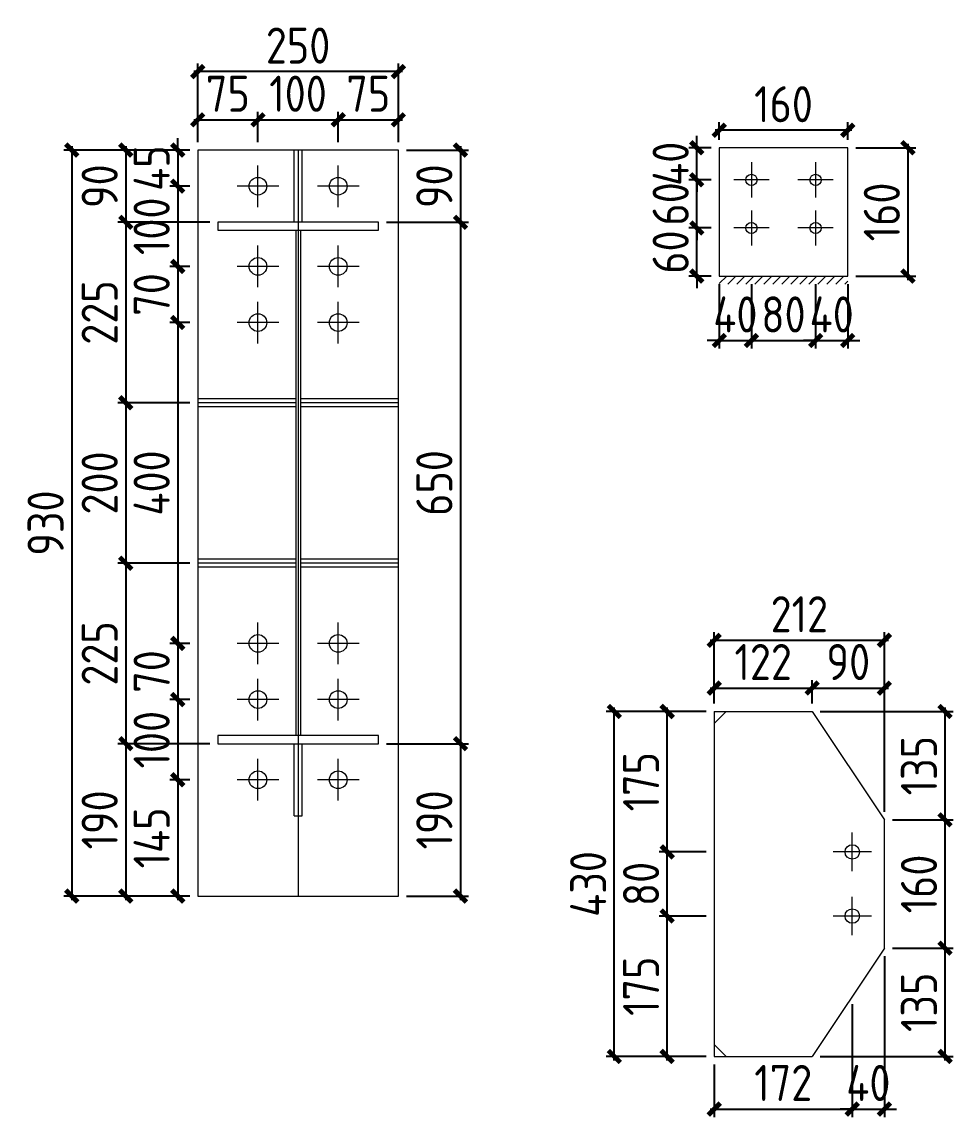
# Model space of a CAD drawing. Extents: x 485428 to 797698, y 56414 to 211814.
# Drawn here: x 688964 to 691284, y 151824 to 154554 of the extents above; entities that cross this region are included whole.
import ezdxf

# ---------------------------------------------------------------- set-up
doc = ezdxf.new("R2010")
doc.units = 0
doc.header["$LTSCALE"] = 1000
doc.header["$MEASUREMENT"] = 0
doc.styles.get("Standard").update_dxf_attribs({"font": 'gbenor.shx', "bigfont": 'gbcbig.shx'})
doc.dimstyles.get("Standard").update_dxf_attribs({"dimscale": 100, "dimtxt": 2, "dimasz": 0.4, "dimexe": 0.5, "dimexo": 1, "dimgap": 0.5, "dimtad": 1, "dimdec": 0, "dimzin": 0, "dimdsep": 46, "dimtxsty": 'Standard', "dimblk": 'ARCHTICK', "dimcen": 0.09, "dimadec": 0, "dimazin": 0, "dimtfac": 1, "dimtdec": 0, "dimtix": 1, "dimtmove": 2, "dimatfit": 3, "dimfxl": 1, "dimtolj": 1, "dimtzin": 0, "dimarcsym": 0})

# ---------------------------------------------------------------- blocks, each defined once
blk = doc.blocks.new('_ArchTick')
at = {"color": 0, "linetype": 'ByBlock', "const_width": 0.4}
blk.add_lwpolyline([(-0.5, -0.5), (0.5, 0.5)], dxfattribs=at)
blk = doc.blocks.new('*D752')
at = {"color": 3, "lineweight": -2}
for p, q in [((689392.2, 154310.1), (689562.2, 154310.1)), ((689402.2, 154254.6), (689402.2, 154330.1)), ((689552.2, 154254.6), (689552.2, 154330.1))]:
    blk.add_line(p, q, dxfattribs=at)
at = {"layer": 'Defpoints', "color": 0}
for p in [(689552.2, 154310.1), (689402.2, 154234.6), (689552.2, 154234.6)]:
    blk.add_point(p, dxfattribs=at)
at = {"color": 3, "lineweight": -2, "xscale": 30, "yscale": 30, "zscale": 30, "rotation": 180}
blk.add_blockref('_ArchTick', (689402.2, 154310.1), dxfattribs=at)
at = {"color": 3, "lineweight": -2, "xscale": 30, "yscale": 30, "zscale": 30}
blk.add_blockref('_ArchTick', (689552.2, 154310.1), dxfattribs=at)
at = {"color": 0, "lineweight": 15, "insert": (689477.2, 154375.1), "char_height": 90, "attachment_point": 5}
blk.add_mtext('\\A1;75', dxfattribs=at)
blk = doc.blocks.new('*D711')
at = {"color": 3, "lineweight": -2}
for p, q in [((689542.2, 154310.1), (689762.2, 154310.1)), ((689552.2, 154254.6), (689552.2, 154330.1)), ((689752.2, 154254.6), (689752.2, 154330.1))]:
    blk.add_line(p, q, dxfattribs=at)
at = {"layer": 'Defpoints', "color": 0}
for p in [(689752.2, 154310.1), (689552.2, 154234.6), (689752.2, 154234.6)]:
    blk.add_point(p, dxfattribs=at)
at = {"color": 3, "lineweight": -2, "xscale": 30, "yscale": 30, "zscale": 30, "rotation": 180}
blk.add_blockref('_ArchTick', (689552.2, 154310.1), dxfattribs=at)
at = {"color": 3, "lineweight": -2, "xscale": 30, "yscale": 30, "zscale": 30}
blk.add_blockref('_ArchTick', (689752.2, 154310.1), dxfattribs=at)
at = {"color": 0, "lineweight": 15, "insert": (689652.2, 154375.1), "char_height": 90, "attachment_point": 5}
blk.add_mtext('\\A1;100', dxfattribs=at)
blk = doc.blocks.new('*D753')
at = {"color": 3, "lineweight": -2}
for p, q in [((689742.2, 154310.1), (689912.2, 154310.1)), ((689752.2, 154254.6), (689752.2, 154330.1)), ((689902.2, 154254.6), (689902.2, 154330.1))]:
    blk.add_line(p, q, dxfattribs=at)
at = {"layer": 'Defpoints', "color": 0}
for p in [(689902.2, 154310.1), (689752.2, 154234.6), (689902.2, 154234.6)]:
    blk.add_point(p, dxfattribs=at)
at = {"color": 3, "lineweight": -2, "xscale": 30, "yscale": 30, "zscale": 30, "rotation": 180}
blk.add_blockref('_ArchTick', (689752.2, 154310.1), dxfattribs=at)
at = {"color": 3, "lineweight": -2, "xscale": 30, "yscale": 30, "zscale": 30}
blk.add_blockref('_ArchTick', (689902.2, 154310.1), dxfattribs=at)
at = {"color": 0, "lineweight": 15, "insert": (689827.2, 154375.1), "char_height": 90, "attachment_point": 5}
blk.add_mtext('\\A1;75', dxfattribs=at)
blk = doc.blocks.new('*D712')
at = {"color": 3, "lineweight": -2}
for p, q in [((689352.3, 154234.6), (689352.3, 154264.6)), ((689382.2, 154234.6), (689332.3, 154234.6)), ((689352.3, 154234.6), (689352.3, 154144.6)), ((689382.2, 154144.6), (689332.3, 154144.6)), ((689352.3, 154144.6), (689352.3, 154114.6))]:
    blk.add_line(p, q, dxfattribs=at)
at = {"layer": 'Defpoints', "color": 0}
for p in [(689402.2, 154234.6), (689352.3, 154144.6), (689402.2, 154144.6)]:
    blk.add_point(p, dxfattribs=at)
at = {"color": 3, "lineweight": -2, "xscale": 30, "yscale": 30, "zscale": 30}
for p, rotation in [((689352.3, 154234.6), 270), ((689352.3, 154144.6), 90)]:
    blk.add_blockref('_ArchTick', p, dxfattribs=dict(at, rotation=rotation))
at = {"color": 0, "lineweight": 15, "insert": (689287.3, 154189.6), "char_height": 90, "attachment_point": 5, "rotation": 90}
blk.add_mtext('\\A1;45', dxfattribs=at)
blk = doc.blocks.new('*D713')
at = {"color": 3, "lineweight": -2}
for p, q in [((689382.2, 154144.6), (689332.3, 154144.6)), ((689352.3, 154154.6), (689352.3, 153934.6)), ((689382.2, 153944.6), (689332.3, 153944.6))]:
    blk.add_line(p, q, dxfattribs=at)
at = {"layer": 'Defpoints', "color": 0}
for p in [(689402.2, 154144.6), (689352.3, 153944.6), (689402.2, 153944.6)]:
    blk.add_point(p, dxfattribs=at)
at = {"color": 3, "lineweight": -2, "xscale": 30, "yscale": 30, "zscale": 30}
for p, rotation in [((689352.3, 154144.6), 90), ((689352.3, 153944.6), 270)]:
    blk.add_blockref('_ArchTick', p, dxfattribs=dict(at, rotation=rotation))
at = {"color": 0, "lineweight": 15, "insert": (689287.3, 154044.6), "char_height": 90, "attachment_point": 5, "rotation": 90}
blk.add_mtext('\\A1;100', dxfattribs=at)
blk = doc.blocks.new('*D714')
at = {"color": 3, "lineweight": -2}
for p, q in [((689352.3, 153954.6), (689352.3, 153794.6)), ((689382.2, 153944.6), (689332.3, 153944.6)), ((689382.2, 153804.6), (689332.3, 153804.6))]:
    blk.add_line(p, q, dxfattribs=at)
at = {"layer": 'Defpoints', "color": 0}
for p in [(689402.2, 153944.6), (689352.3, 153804.6), (689402.2, 153804.6)]:
    blk.add_point(p, dxfattribs=at)
at = {"color": 3, "lineweight": -2, "xscale": 30, "yscale": 30, "zscale": 30}
for p, rotation in [((689352.3, 153944.6), 90), ((689352.3, 153804.6), 270)]:
    blk.add_blockref('_ArchTick', p, dxfattribs=dict(at, rotation=rotation))
at = {"color": 0, "lineweight": 15, "insert": (689287.3, 153874.6), "char_height": 90, "attachment_point": 5, "rotation": 90}
blk.add_mtext('\\A1;70', dxfattribs=at)
blk = doc.blocks.new('*D715')
at = {"color": 3, "lineweight": -2}
for p, q in [((689382.2, 153804.6), (689332.3, 153804.6)), ((689352.3, 153814.6), (689352.3, 152994.6)), ((689382.2, 153004.6), (689332.3, 153004.6))]:
    blk.add_line(p, q, dxfattribs=at)
at = {"layer": 'Defpoints', "color": 0}
for p in [(689402.2, 153804.6), (689352.3, 153004.6), (689402.2, 153004.6)]:
    blk.add_point(p, dxfattribs=at)
at = {"color": 3, "lineweight": -2, "xscale": 30, "yscale": 30, "zscale": 30}
for p, rotation in [((689352.3, 153804.6), 90), ((689352.3, 153004.6), 270)]:
    blk.add_blockref('_ArchTick', p, dxfattribs=dict(at, rotation=rotation))
at = {"color": 0, "lineweight": 15, "insert": (689287.3, 153404.6), "char_height": 90, "attachment_point": 5, "rotation": 90}
blk.add_mtext('\\A1;400', dxfattribs=at)
blk = doc.blocks.new('*D716')
at = {"color": 3, "lineweight": -2}
for p, q in [((689382.2, 153004.6), (689332.3, 153004.6)), ((689352.3, 153014.6), (689352.3, 152854.6)), ((689382.2, 152864.6), (689332.3, 152864.6))]:
    blk.add_line(p, q, dxfattribs=at)
at = {"layer": 'Defpoints', "color": 0}
for p in [(689402.2, 153004.6), (689352.3, 152864.6), (689402.2, 152864.6)]:
    blk.add_point(p, dxfattribs=at)
at = {"color": 3, "lineweight": -2, "xscale": 30, "yscale": 30, "zscale": 30}
for p, rotation in [((689352.3, 153004.6), 90), ((689352.3, 152864.6), 270)]:
    blk.add_blockref('_ArchTick', p, dxfattribs=dict(at, rotation=rotation))
at = {"color": 0, "lineweight": 15, "insert": (689287.3, 152934.6), "char_height": 90, "attachment_point": 5, "rotation": 90}
blk.add_mtext('\\A1;70', dxfattribs=at)
blk = doc.blocks.new('*D717')
at = {"color": 3, "lineweight": -2}
for p, q in [((689382.2, 152864.6), (689332.3, 152864.6)), ((689352.3, 152874.6), (689352.3, 152654.6)), ((689382.2, 152664.6), (689332.3, 152664.6))]:
    blk.add_line(p, q, dxfattribs=at)
at = {"layer": 'Defpoints', "color": 0}
for p in [(689402.2, 152864.6), (689352.3, 152664.6), (689402.2, 152664.6)]:
    blk.add_point(p, dxfattribs=at)
at = {"color": 3, "lineweight": -2, "xscale": 30, "yscale": 30, "zscale": 30}
for p, rotation in [((689352.3, 152864.6), 90), ((689352.3, 152664.6), 270)]:
    blk.add_blockref('_ArchTick', p, dxfattribs=dict(at, rotation=rotation))
at = {"color": 0, "lineweight": 15, "insert": (689287.3, 152764.6), "char_height": 90, "attachment_point": 5, "rotation": 90}
blk.add_mtext('\\A1;100', dxfattribs=at)
blk = doc.blocks.new('*D754')
at = {"color": 3, "lineweight": -2}
for p, q in [((689352.3, 152674.6), (689352.3, 152364.6)), ((689382.2, 152664.6), (689332.3, 152664.6)), ((689382.2, 152374.6), (689332.3, 152374.6))]:
    blk.add_line(p, q, dxfattribs=at)
at = {"layer": 'Defpoints', "color": 0}
for p in [(689402.2, 152664.6), (689352.3, 152374.6), (689402.2, 152374.6)]:
    blk.add_point(p, dxfattribs=at)
at = {"color": 3, "lineweight": -2, "xscale": 30, "yscale": 30, "zscale": 30}
for p, rotation in [((689352.3, 152664.6), 90), ((689352.3, 152374.6), 270)]:
    blk.add_blockref('_ArchTick', p, dxfattribs=dict(at, rotation=rotation))
at = {"color": 0, "lineweight": 15, "insert": (689287.3, 152519.6), "char_height": 90, "attachment_point": 5, "rotation": 90}
blk.add_mtext('\\A1;145', dxfattribs=at)
blk = doc.blocks.new('*D755')
at = {"color": 3, "lineweight": -2}
for p, q in [((689382.2, 154234.6), (689202.8, 154234.6)), ((689222.8, 154244.6), (689222.8, 154044.6)), ((689432.2, 154054.6), (689202.8, 154054.6))]:
    blk.add_line(p, q, dxfattribs=at)
at = {"layer": 'Defpoints', "color": 0}
for p in [(689402.2, 154234.6), (689222.8, 154054.6), (689452.2, 154054.6)]:
    blk.add_point(p, dxfattribs=at)
at = {"color": 3, "lineweight": -2, "xscale": 30, "yscale": 30, "zscale": 30}
for p, rotation in [((689222.8, 154234.6), 90), ((689222.8, 154054.6), 270)]:
    blk.add_blockref('_ArchTick', p, dxfattribs=dict(at, rotation=rotation))
at = {"color": 0, "lineweight": 15, "insert": (689157.8, 154144.6), "char_height": 90, "attachment_point": 5, "rotation": 90}
blk.add_mtext('\\A1;90', dxfattribs=at)
blk = doc.blocks.new('*D756')
at = {"color": 3, "lineweight": -2}
for p, q in [((689222.8, 154064.6), (689222.8, 153594.6)), ((689432.2, 154054.6), (689202.8, 154054.6)), ((689382.2, 153604.6), (689202.8, 153604.6))]:
    blk.add_line(p, q, dxfattribs=at)
at = {"layer": 'Defpoints', "color": 0}
for p in [(689452.2, 154054.6), (689222.8, 153604.6), (689402.2, 153604.6)]:
    blk.add_point(p, dxfattribs=at)
at = {"color": 3, "lineweight": -2, "xscale": 30, "yscale": 30, "zscale": 30}
for p, rotation in [((689222.8, 154054.6), 90), ((689222.8, 153604.6), 270)]:
    blk.add_blockref('_ArchTick', p, dxfattribs=dict(at, rotation=rotation))
at = {"color": 0, "lineweight": 15, "insert": (689157.8, 153829.6), "char_height": 90, "attachment_point": 5, "rotation": 90}
blk.add_mtext('\\A1;225', dxfattribs=at)
blk = doc.blocks.new('*D757')
at = {"color": 3, "lineweight": -2}
for p, q in [((689382.2, 153604.6), (689202.8, 153604.6)), ((689222.8, 153614.6), (689222.8, 153194.6)), ((689382.2, 153204.6), (689202.8, 153204.6))]:
    blk.add_line(p, q, dxfattribs=at)
at = {"layer": 'Defpoints', "color": 0}
for p in [(689402.2, 153604.6), (689222.8, 153204.6), (689402.2, 153204.6)]:
    blk.add_point(p, dxfattribs=at)
at = {"color": 3, "lineweight": -2, "xscale": 30, "yscale": 30, "zscale": 30}
for p, rotation in [((689222.8, 153604.6), 90), ((689222.8, 153204.6), 270)]:
    blk.add_blockref('_ArchTick', p, dxfattribs=dict(at, rotation=rotation))
at = {"color": 0, "lineweight": 15, "insert": (689157.8, 153404.6), "char_height": 90, "attachment_point": 5, "rotation": 90}
blk.add_mtext('\\A1;200', dxfattribs=at)
blk = doc.blocks.new('*D758')
at = {"color": 3, "lineweight": -2}
for p, q in [((689382.2, 153204.6), (689202.8, 153204.6)), ((689222.8, 153214.6), (689222.8, 152744.6)), ((689432.2, 152754.6), (689202.8, 152754.6))]:
    blk.add_line(p, q, dxfattribs=at)
at = {"layer": 'Defpoints', "color": 0}
for p in [(689402.2, 153204.6), (689222.8, 152754.6), (689452.2, 152754.6)]:
    blk.add_point(p, dxfattribs=at)
at = {"color": 3, "lineweight": -2, "xscale": 30, "yscale": 30, "zscale": 30}
for p, rotation in [((689222.8, 153204.6), 90), ((689222.8, 152754.6), 270)]:
    blk.add_blockref('_ArchTick', p, dxfattribs=dict(at, rotation=rotation))
at = {"color": 0, "lineweight": 15, "insert": (689157.8, 152979.6), "char_height": 90, "attachment_point": 5, "rotation": 90}
blk.add_mtext('\\A1;225', dxfattribs=at)
blk = doc.blocks.new('*D759')
at = {"color": 3, "lineweight": -2}
for p, q in [((689432.2, 152754.6), (689202.8, 152754.6)), ((689222.8, 152764.6), (689222.8, 152364.6)), ((689382.2, 152374.6), (689202.8, 152374.6))]:
    blk.add_line(p, q, dxfattribs=at)
at = {"layer": 'Defpoints', "color": 0}
for p in [(689452.2, 152754.6), (689222.8, 152374.6), (689402.2, 152374.6)]:
    blk.add_point(p, dxfattribs=at)
at = {"color": 3, "lineweight": -2, "xscale": 30, "yscale": 30, "zscale": 30}
for p, rotation in [((689222.8, 152754.6), 90), ((689222.8, 152374.6), 270)]:
    blk.add_blockref('_ArchTick', p, dxfattribs=dict(at, rotation=rotation))
at = {"color": 0, "lineweight": 15, "insert": (689157.8, 152564.6), "char_height": 90, "attachment_point": 5, "rotation": 90}
blk.add_mtext('\\A1;190', dxfattribs=at)
blk = doc.blocks.new('*D760')
at = {"color": 3, "lineweight": -2}
for p, q in [((689382.2, 154234.6), (689068.1, 154234.6)), ((689088.1, 154244.6), (689088.1, 152364.6)), ((689382.2, 152374.6), (689068.1, 152374.6))]:
    blk.add_line(p, q, dxfattribs=at)
at = {"layer": 'Defpoints', "color": 0}
for p in [(689402.2, 154234.6), (689088.1, 152374.6), (689402.2, 152374.6)]:
    blk.add_point(p, dxfattribs=at)
at = {"color": 3, "lineweight": -2, "xscale": 30, "yscale": 30, "zscale": 30}
for p, rotation in [((689088.1, 154234.6), 90), ((689088.1, 152374.6), 270)]:
    blk.add_blockref('_ArchTick', p, dxfattribs=dict(at, rotation=rotation))
at = {"color": 0, "lineweight": 15, "insert": (689023.1, 153304.6), "char_height": 90, "attachment_point": 5, "rotation": 90}
blk.add_mtext('\\A1;930', dxfattribs=at)
blk = doc.blocks.new('*D761')
at = {"color": 3, "lineweight": -2}
for p, q in [((689402.2, 154254.6), (689402.2, 154450.2)), ((689902.2, 154254.6), (689902.2, 154450.2)), ((689912.2, 154430.2), (689392.2, 154430.2))]:
    blk.add_line(p, q, dxfattribs=at)
at = {"layer": 'Defpoints', "color": 0}
for p in [(689402.2, 154430.2), (689402.2, 154234.6), (689902.2, 154234.6)]:
    blk.add_point(p, dxfattribs=at)
at = {"color": 3, "lineweight": -2, "xscale": 30, "yscale": 30, "zscale": 30, "rotation": 180}
blk.add_blockref('_ArchTick', (689402.2, 154430.2), dxfattribs=at)
at = {"color": 3, "lineweight": -2, "xscale": 30, "yscale": 30, "zscale": 30}
blk.add_blockref('_ArchTick', (689902.2, 154430.2), dxfattribs=at)
at = {"color": 0, "lineweight": 15, "insert": (689652.2, 154495.2), "char_height": 90, "attachment_point": 5}
blk.add_mtext('\\A1;250', dxfattribs=at)
blk = doc.blocks.new('*D762')
at = {"color": 3, "lineweight": -2}
for p, q in [((690701.9, 153900.4), (690701.9, 153739.8)), ((690781.9, 153900.4), (690781.9, 153739.8)), ((690701.9, 153759.8), (690671.9, 153759.8)), ((690701.9, 153759.8), (690781.9, 153759.8)), ((690781.9, 153759.8), (690811.9, 153759.8))]:
    blk.add_line(p, q, dxfattribs=at)
at = {"layer": 'Defpoints', "color": 0}
for p in [(690701.9, 153920.4), (690781.9, 153920.4), (690781.9, 153759.8)]:
    blk.add_point(p, dxfattribs=at)
at = {"color": 3, "lineweight": -2, "xscale": 30, "yscale": 30, "zscale": 30}
blk.add_blockref('_ArchTick', (690701.9, 153759.8), dxfattribs=at)
at = {"color": 3, "lineweight": -2, "xscale": 30, "yscale": 30, "zscale": 30, "rotation": 180}
blk.add_blockref('_ArchTick', (690781.9, 153759.8), dxfattribs=at)
at = {"color": 0, "lineweight": 15, "insert": (690741.9, 153824.8), "char_height": 90, "attachment_point": 5}
blk.add_mtext('\\A1;40', dxfattribs=at)
blk = doc.blocks.new('*D718')
at = {"color": 3, "lineweight": -2}
for p, q in [((690781.9, 153900.4), (690781.9, 153739.8)), ((690941.9, 153900.4), (690941.9, 153739.8)), ((690771.9, 153759.8), (690951.9, 153759.8))]:
    blk.add_line(p, q, dxfattribs=at)
at = {"layer": 'Defpoints', "color": 0}
for p in [(690781.9, 153920.4), (690941.9, 153920.4), (690941.9, 153759.8)]:
    blk.add_point(p, dxfattribs=at)
at = {"color": 3, "lineweight": -2, "xscale": 30, "yscale": 30, "zscale": 30, "rotation": 180}
blk.add_blockref('_ArchTick', (690781.9, 153759.8), dxfattribs=at)
at = {"color": 3, "lineweight": -2, "xscale": 30, "yscale": 30, "zscale": 30}
blk.add_blockref('_ArchTick', (690941.9, 153759.8), dxfattribs=at)
at = {"color": 0, "lineweight": 15, "insert": (690861.9, 153824.8), "char_height": 90, "attachment_point": 5}
blk.add_mtext('\\A1;80', dxfattribs=at)
blk = doc.blocks.new('*D719')
at = {"color": 3, "lineweight": -2}
for p, q in [((690941.9, 153900.4), (690941.9, 153739.8)), ((691021.9, 153900.4), (691021.9, 153739.8)), ((690941.9, 153759.8), (690911.9, 153759.8)), ((690941.9, 153759.8), (691021.9, 153759.8)), ((691021.9, 153759.8), (691051.9, 153759.8))]:
    blk.add_line(p, q, dxfattribs=at)
at = {"layer": 'Defpoints', "color": 0}
for p in [(690941.9, 153920.4), (691021.9, 153920.4), (691021.9, 153759.8)]:
    blk.add_point(p, dxfattribs=at)
at = {"color": 3, "lineweight": -2, "xscale": 30, "yscale": 30, "zscale": 30}
blk.add_blockref('_ArchTick', (690941.9, 153759.8), dxfattribs=at)
at = {"color": 3, "lineweight": -2, "xscale": 30, "yscale": 30, "zscale": 30, "rotation": 180}
blk.add_blockref('_ArchTick', (691021.9, 153759.8), dxfattribs=at)
at = {"color": 0, "lineweight": 15, "insert": (690981.9, 153824.8), "char_height": 90, "attachment_point": 5}
blk.add_mtext('\\A1;40', dxfattribs=at)
blk = doc.blocks.new('*D720')
at = {"color": 3, "lineweight": -2}
for p, q in [((690645.7, 154040.4), (690645.7, 154070.4)), ((690681.9, 154040.4), (690625.7, 154040.4)), ((690645.7, 153920.4), (690645.7, 154040.4)), ((690681.9, 153920.4), (690625.7, 153920.4)), ((690645.7, 153920.4), (690645.7, 153890.4))]:
    blk.add_line(p, q, dxfattribs=at)
at = {"layer": 'Defpoints', "color": 0}
for p in [(690645.7, 154040.4), (690701.9, 154040.4), (690701.9, 153920.4)]:
    blk.add_point(p, dxfattribs=at)
at = {"color": 3, "lineweight": -2, "xscale": 30, "yscale": 30, "zscale": 30}
for p, rotation in [((690645.7, 154040.4), 270), ((690645.7, 153920.4), 90)]:
    blk.add_blockref('_ArchTick', p, dxfattribs=dict(at, rotation=rotation))
at = {"color": 0, "lineweight": 15, "insert": (690580.7, 153980.4), "char_height": 90, "attachment_point": 5, "rotation": 90}
blk.add_mtext('\\A1;60', dxfattribs=at)
blk = doc.blocks.new('*D721')
at = {"color": 3, "lineweight": -2}
for p, q in [((690645.7, 154160.4), (690645.7, 154190.4)), ((690681.9, 154160.4), (690625.7, 154160.4)), ((690645.7, 154040.4), (690645.7, 154160.4)), ((690681.9, 154040.4), (690625.7, 154040.4)), ((690645.7, 154040.4), (690645.7, 154010.4))]:
    blk.add_line(p, q, dxfattribs=at)
at = {"layer": 'Defpoints', "color": 0}
for p in [(690645.7, 154160.4), (690701.9, 154160.4), (690701.9, 154040.4)]:
    blk.add_point(p, dxfattribs=at)
at = {"color": 3, "lineweight": -2, "xscale": 30, "yscale": 30, "zscale": 30}
for p, rotation in [((690645.7, 154160.4), 270), ((690645.7, 154040.4), 90)]:
    blk.add_blockref('_ArchTick', p, dxfattribs=dict(at, rotation=rotation))
at = {"color": 0, "lineweight": 15, "insert": (690580.7, 154100.4), "char_height": 90, "attachment_point": 5, "rotation": 90}
blk.add_mtext('\\A1;60', dxfattribs=at)
blk = doc.blocks.new('*D763')
at = {"color": 3, "lineweight": -2}
for p, q in [((690645.7, 154240.4), (690645.7, 154270.4)), ((690681.9, 154240.4), (690625.7, 154240.4)), ((690645.7, 154160.4), (690645.7, 154240.4)), ((690681.9, 154160.4), (690625.7, 154160.4)), ((690645.7, 154160.4), (690645.7, 154130.4))]:
    blk.add_line(p, q, dxfattribs=at)
at = {"layer": 'Defpoints', "color": 0}
for p in [(690645.7, 154240.4), (690701.9, 154240.4), (690701.9, 154160.4)]:
    blk.add_point(p, dxfattribs=at)
at = {"color": 3, "lineweight": -2, "xscale": 30, "yscale": 30, "zscale": 30}
for p, rotation in [((690645.7, 154240.4), 270), ((690645.7, 154160.4), 90)]:
    blk.add_blockref('_ArchTick', p, dxfattribs=dict(at, rotation=rotation))
at = {"color": 0, "lineweight": 15, "insert": (690580.7, 154200.4), "char_height": 90, "attachment_point": 5, "rotation": 90}
blk.add_mtext('\\A1;40', dxfattribs=at)
blk = doc.blocks.new('*D764')
at = {"color": 3, "lineweight": -2}
for p, q in [((691031.9, 154284), (690691.9, 154284)), ((690701.9, 154260.4), (690701.9, 154304)), ((691021.9, 154260.4), (691021.9, 154304))]:
    blk.add_line(p, q, dxfattribs=at)
at = {"layer": 'Defpoints', "color": 0}
for p in [(690701.9, 154284), (690701.9, 154240.4), (691021.9, 154240.4)]:
    blk.add_point(p, dxfattribs=at)
at = {"color": 3, "lineweight": -2, "xscale": 30, "yscale": 30, "zscale": 30, "rotation": 180}
blk.add_blockref('_ArchTick', (690701.9, 154284), dxfattribs=at)
at = {"color": 3, "lineweight": -2, "xscale": 30, "yscale": 30, "zscale": 30}
blk.add_blockref('_ArchTick', (691021.9, 154284), dxfattribs=at)
at = {"color": 0, "lineweight": 15, "insert": (690861.9, 154349), "char_height": 90, "attachment_point": 5}
blk.add_mtext('\\A1;160', dxfattribs=at)
blk = doc.blocks.new('*D722')
at = {"color": 3, "lineweight": -2}
for p, q in [((691041.9, 154240.4), (691191.9, 154240.4)), ((691171.9, 154250.4), (691171.9, 153910.4)), ((691041.9, 153920.4), (691191.9, 153920.4))]:
    blk.add_line(p, q, dxfattribs=at)
at = {"layer": 'Defpoints', "color": 0}
for p in [(691021.9, 154240.4), (691021.9, 153920.4), (691171.9, 153920.4)]:
    blk.add_point(p, dxfattribs=at)
at = {"color": 3, "lineweight": -2, "xscale": 30, "yscale": 30, "zscale": 30}
for p, rotation in [((691171.9, 154240.4), 90), ((691171.9, 153920.4), 270)]:
    blk.add_blockref('_ArchTick', p, dxfattribs=dict(at, rotation=rotation))
at = {"color": 0, "lineweight": 15, "insert": (691106.9, 154080.4), "char_height": 90, "attachment_point": 5, "rotation": 90}
blk.add_mtext('\\A1;160', dxfattribs=at)
blk = doc.blocks.new('*D735')
at = {"color": 3, "lineweight": -2}
for p, q in [((690669.3, 152324.8), (690552, 152324.8)), ((690572, 151964.8), (690572, 152334.8)), ((690669.3, 151974.8), (690552, 151974.8))]:
    blk.add_line(p, q, dxfattribs=at)
at = {"layer": 'Defpoints', "color": 0}
for p in [(690572, 152324.8), (690689.3, 152324.8), (690689.3, 151974.8)]:
    blk.add_point(p, dxfattribs=at)
at = {"color": 3, "lineweight": -2, "xscale": 30, "yscale": 30, "zscale": 30}
for p, rotation in [((690572, 152324.8), 90), ((690572, 151974.8), 270)]:
    blk.add_blockref('_ArchTick', p, dxfattribs=dict(at, rotation=rotation))
at = {"color": 0, "lineweight": 15, "insert": (690507, 152149.8), "char_height": 90, "attachment_point": 5, "rotation": 90}
blk.add_mtext('\\A1;175', dxfattribs=at)
blk = doc.blocks.new('*D705')
at = {"color": 3, "lineweight": -2}
for p, q in [((690669.3, 152484.8), (690552, 152484.8)), ((690572, 152314.8), (690572, 152494.8)), ((690669.3, 152324.8), (690552, 152324.8))]:
    blk.add_line(p, q, dxfattribs=at)
at = {"layer": 'Defpoints', "color": 0}
for p in [(690572, 152484.8), (690689.3, 152484.8), (690689.3, 152324.8)]:
    blk.add_point(p, dxfattribs=at)
at = {"color": 3, "lineweight": -2, "xscale": 30, "yscale": 30, "zscale": 30}
for p, rotation in [((690572, 152484.8), 90), ((690572, 152324.8), 270)]:
    blk.add_blockref('_ArchTick', p, dxfattribs=dict(at, rotation=rotation))
at = {"color": 0, "lineweight": 15, "insert": (690507, 152404.8), "char_height": 90, "attachment_point": 5, "rotation": 90}
blk.add_mtext('\\A1;80', dxfattribs=at)
blk = doc.blocks.new('*D736')
at = {"color": 3, "lineweight": -2}
for p, q in [((690669.3, 152834.8), (690552, 152834.8)), ((690572, 152474.8), (690572, 152844.8)), ((690669.3, 152484.8), (690552, 152484.8))]:
    blk.add_line(p, q, dxfattribs=at)
at = {"layer": 'Defpoints', "color": 0}
for p in [(690572, 152834.8), (690689.3, 152834.8), (690689.3, 152484.8)]:
    blk.add_point(p, dxfattribs=at)
at = {"color": 3, "lineweight": -2, "xscale": 30, "yscale": 30, "zscale": 30}
for p, rotation in [((690572, 152834.8), 90), ((690572, 152484.8), 270)]:
    blk.add_blockref('_ArchTick', p, dxfattribs=dict(at, rotation=rotation))
at = {"color": 0, "lineweight": 15, "insert": (690507, 152659.8), "char_height": 90, "attachment_point": 5, "rotation": 90}
blk.add_mtext('\\A1;175', dxfattribs=at)
blk = doc.blocks.new('*D737')
at = {"color": 3, "lineweight": -2}
for p, q in [((690679.3, 152893.2), (690943.3, 152893.2)), ((690689.3, 152854.8), (690689.3, 152913.2)), ((690933.3, 152854.8), (690933.3, 152913.2))]:
    blk.add_line(p, q, dxfattribs=at)
at = {"layer": 'Defpoints', "color": 0}
for p in [(690933.3, 152893.2), (690689.3, 152834.8), (690933.3, 152834.8)]:
    blk.add_point(p, dxfattribs=at)
at = {"color": 3, "lineweight": -2, "xscale": 30, "yscale": 30, "zscale": 30, "rotation": 180}
blk.add_blockref('_ArchTick', (690689.3, 152893.2), dxfattribs=at)
at = {"color": 3, "lineweight": -2, "xscale": 30, "yscale": 30, "zscale": 30}
blk.add_blockref('_ArchTick', (690933.3, 152893.2), dxfattribs=at)
at = {"color": 0, "lineweight": 15, "insert": (690811.3, 152958.2), "char_height": 90, "attachment_point": 5}
blk.add_mtext('\\A1;122', dxfattribs=at)
blk = doc.blocks.new('*D738')
at = {"color": 3, "lineweight": -2}
for p, q in [((690923.3, 152893.2), (691123.3, 152893.2)), ((690933.3, 152854.8), (690933.3, 152913.2)), ((691113.3, 152584.8), (691113.3, 152913.2))]:
    blk.add_line(p, q, dxfattribs=at)
at = {"layer": 'Defpoints', "color": 0}
for p in [(691113.3, 152893.2), (690933.3, 152834.8), (691113.3, 152564.8)]:
    blk.add_point(p, dxfattribs=at)
at = {"color": 3, "lineweight": -2, "xscale": 30, "yscale": 30, "zscale": 30, "rotation": 180}
blk.add_blockref('_ArchTick', (690933.3, 152893.2), dxfattribs=at)
at = {"color": 3, "lineweight": -2, "xscale": 30, "yscale": 30, "zscale": 30}
blk.add_blockref('_ArchTick', (691113.3, 152893.2), dxfattribs=at)
at = {"color": 0, "lineweight": 15, "insert": (691023.3, 152958.2), "char_height": 90, "attachment_point": 5}
blk.add_mtext('\\A1;90', dxfattribs=at)
blk = doc.blocks.new('*D706')
at = {"color": 3, "lineweight": -2}
for p, q in [((691033.3, 152104.8), (691033.3, 151823.6)), ((690689.3, 151954.8), (690689.3, 151823.6)), ((690679.3, 151843.6), (691043.3, 151843.6))]:
    blk.add_line(p, q, dxfattribs=at)
at = {"layer": 'Defpoints', "color": 0}
for p in [(691033.3, 152124.8), (690689.3, 151974.8), (691033.3, 151843.6)]:
    blk.add_point(p, dxfattribs=at)
at = {"color": 3, "lineweight": -2, "xscale": 30, "yscale": 30, "zscale": 30, "rotation": 180}
blk.add_blockref('_ArchTick', (690689.3, 151843.6), dxfattribs=at)
at = {"color": 3, "lineweight": -2, "xscale": 30, "yscale": 30, "zscale": 30}
blk.add_blockref('_ArchTick', (691033.3, 151843.6), dxfattribs=at)
at = {"color": 0, "lineweight": 15, "insert": (690861.3, 151908.6), "char_height": 90, "attachment_point": 5}
blk.add_mtext('\\A1;172', dxfattribs=at)
blk = doc.blocks.new('*D739')
at = {"color": 3, "lineweight": -2}
for p, q in [((691113.3, 152224.8), (691113.3, 151823.6)), ((691033.3, 152104.8), (691033.3, 151823.6)), ((691033.3, 151843.6), (691003.3, 151843.6)), ((691033.3, 151843.6), (691113.3, 151843.6)), ((691113.3, 151843.6), (691143.3, 151843.6))]:
    blk.add_line(p, q, dxfattribs=at)
at = {"layer": 'Defpoints', "color": 0}
for p in [(691113.3, 152244.8), (691033.3, 152124.8), (691113.3, 151843.6)]:
    blk.add_point(p, dxfattribs=at)
at = {"color": 3, "lineweight": -2, "xscale": 30, "yscale": 30, "zscale": 30}
blk.add_blockref('_ArchTick', (691033.3, 151843.6), dxfattribs=at)
at = {"color": 3, "lineweight": -2, "xscale": 30, "yscale": 30, "zscale": 30, "rotation": 180}
blk.add_blockref('_ArchTick', (691113.3, 151843.6), dxfattribs=at)
at = {"color": 0, "lineweight": 15, "insert": (691073.3, 151908.6), "char_height": 90, "attachment_point": 5}
blk.add_mtext('\\A1;40', dxfattribs=at)
blk = doc.blocks.new('*D740')
at = {"color": 3, "lineweight": -2}
for p, q in [((690689.3, 152854.8), (690689.3, 153032.3)), ((691113.3, 152584.8), (691113.3, 153032.3)), ((690679.3, 153012.3), (691123.3, 153012.3))]:
    blk.add_line(p, q, dxfattribs=at)
at = {"layer": 'Defpoints', "color": 0}
for p in [(691113.3, 153012.3), (690689.3, 152834.8), (691113.3, 152564.8)]:
    blk.add_point(p, dxfattribs=at)
at = {"color": 3, "lineweight": -2, "xscale": 30, "yscale": 30, "zscale": 30, "rotation": 180}
blk.add_blockref('_ArchTick', (690689.3, 153012.3), dxfattribs=at)
at = {"color": 3, "lineweight": -2, "xscale": 30, "yscale": 30, "zscale": 30}
blk.add_blockref('_ArchTick', (691113.3, 153012.3), dxfattribs=at)
at = {"color": 0, "lineweight": 15, "insert": (690901.3, 153077.3), "char_height": 90, "attachment_point": 5}
blk.add_mtext('\\A1;212', dxfattribs=at)
blk = doc.blocks.new('*D741')
at = {"color": 3, "lineweight": -2}
for p, q in [((690669.3, 152834.8), (690420.2, 152834.8)), ((690440.2, 151964.8), (690440.2, 152844.8)), ((690669.3, 151974.8), (690420.2, 151974.8))]:
    blk.add_line(p, q, dxfattribs=at)
at = {"layer": 'Defpoints', "color": 0}
for p in [(690440.2, 152834.8), (690689.3, 152834.8), (690689.3, 151974.8)]:
    blk.add_point(p, dxfattribs=at)
at = {"color": 3, "lineweight": -2, "xscale": 30, "yscale": 30, "zscale": 30}
for p, rotation in [((690440.2, 152834.8), 90), ((690440.2, 151974.8), 270)]:
    blk.add_blockref('_ArchTick', p, dxfattribs=dict(at, rotation=rotation))
at = {"color": 0, "lineweight": 15, "insert": (690375.2, 152404.8), "char_height": 90, "attachment_point": 5, "rotation": 90}
blk.add_mtext('\\A1;430', dxfattribs=at)
blk = doc.blocks.new('*D742')
at = {"color": 3, "lineweight": -2}
for p, q in [((691133.3, 152244.8), (691284.5, 152244.8)), ((691264.5, 151964.8), (691264.5, 152254.8)), ((690953.3, 151974.8), (691284.5, 151974.8))]:
    blk.add_line(p, q, dxfattribs=at)
at = {"layer": 'Defpoints', "color": 0}
for p in [(691113.3, 152244.8), (691264.5, 152244.8), (690933.3, 151974.8)]:
    blk.add_point(p, dxfattribs=at)
at = {"color": 3, "lineweight": -2, "xscale": 30, "yscale": 30, "zscale": 30}
for p, rotation in [((691264.5, 152244.8), 90), ((691264.5, 151974.8), 270)]:
    blk.add_blockref('_ArchTick', p, dxfattribs=dict(at, rotation=rotation))
at = {"color": 0, "lineweight": 15, "insert": (691199.5, 152109.8), "char_height": 90, "attachment_point": 5, "rotation": 90}
blk.add_mtext('\\A1;135', dxfattribs=at)
blk = doc.blocks.new('*D743')
at = {"color": 3, "lineweight": -2}
for p, q in [((691133.3, 152564.8), (691284.5, 152564.8)), ((691264.5, 152234.8), (691264.5, 152574.8)), ((691133.3, 152244.8), (691284.5, 152244.8))]:
    blk.add_line(p, q, dxfattribs=at)
at = {"layer": 'Defpoints', "color": 0}
for p in [(691113.3, 152564.8), (691264.5, 152564.8), (691113.3, 152244.8)]:
    blk.add_point(p, dxfattribs=at)
at = {"color": 3, "lineweight": -2, "xscale": 30, "yscale": 30, "zscale": 30}
for p, rotation in [((691264.5, 152564.8), 90), ((691264.5, 152244.8), 270)]:
    blk.add_blockref('_ArchTick', p, dxfattribs=dict(at, rotation=rotation))
at = {"color": 0, "lineweight": 15, "insert": (691199.5, 152404.8), "char_height": 90, "attachment_point": 5, "rotation": 90}
blk.add_mtext('\\A1;160', dxfattribs=at)
blk = doc.blocks.new('*D707')
at = {"color": 3, "lineweight": -2}
for p, q in [((690953.3, 152834.8), (691284.5, 152834.8)), ((691264.5, 152554.8), (691264.5, 152844.8)), ((691133.3, 152564.8), (691284.5, 152564.8))]:
    blk.add_line(p, q, dxfattribs=at)
at = {"layer": 'Defpoints', "color": 0}
for p in [(690933.3, 152834.8), (691264.5, 152834.8), (691113.3, 152564.8)]:
    blk.add_point(p, dxfattribs=at)
at = {"color": 3, "lineweight": -2, "xscale": 30, "yscale": 30, "zscale": 30}
for p, rotation in [((691264.5, 152834.8), 90), ((691264.5, 152564.8), 270)]:
    blk.add_blockref('_ArchTick', p, dxfattribs=dict(at, rotation=rotation))
at = {"color": 0, "lineweight": 15, "insert": (691199.5, 152699.8), "char_height": 90, "attachment_point": 5, "rotation": 90}
blk.add_mtext('\\A1;135', dxfattribs=at)
blk = doc.blocks.new('*D3314')
at = {"color": 3, "lineweight": -2}
for p, q in [((689922.2, 154234.6), (690076.8, 154234.6)), ((690056.8, 154244.6), (690056.8, 154044.6)), ((689872.2, 154054.6), (690076.8, 154054.6))]:
    blk.add_line(p, q, dxfattribs=at)
at = {"layer": 'Defpoints', "color": 0}
for p in [(689902.2, 154234.6), (689852.2, 154054.6), (690056.8, 154054.6)]:
    blk.add_point(p, dxfattribs=at)
at = {"color": 3, "lineweight": -2, "xscale": 30, "yscale": 30, "zscale": 30}
for p, rotation in [((690056.8, 154234.6), 90), ((690056.8, 154054.6), 270)]:
    blk.add_blockref('_ArchTick', p, dxfattribs=dict(at, rotation=rotation))
at = {"color": 0, "lineweight": 15, "insert": (689991.8, 154144.6), "char_height": 90, "attachment_point": 5, "rotation": 90}
blk.add_mtext('\\A1;90', dxfattribs=at)
blk = doc.blocks.new('*D3315')
at = {"color": 3, "lineweight": -2}
for p, q in [((690056.8, 154064.6), (690056.8, 152744.6)), ((689872.2, 154054.6), (690076.8, 154054.6)), ((689872.2, 152754.6), (690076.8, 152754.6))]:
    blk.add_line(p, q, dxfattribs=at)
at = {"layer": 'Defpoints', "color": 0}
for p in [(689852.2, 154054.6), (689852.2, 152754.6), (690056.8, 152754.6)]:
    blk.add_point(p, dxfattribs=at)
at = {"color": 3, "lineweight": -2, "xscale": 30, "yscale": 30, "zscale": 30}
for p, rotation in [((690056.8, 154054.6), 90), ((690056.8, 152754.6), 270)]:
    blk.add_blockref('_ArchTick', p, dxfattribs=dict(at, rotation=rotation))
at = {"color": 0, "lineweight": 15, "insert": (689991.8, 153404.6), "char_height": 90, "attachment_point": 5, "rotation": 90}
blk.add_mtext('\\A1;650', dxfattribs=at)
blk = doc.blocks.new('*D3316')
at = {"color": 3, "lineweight": -2}
for p, q in [((689872.2, 152754.6), (690076.8, 152754.6)), ((690056.8, 152764.6), (690056.8, 152364.6)), ((689922.2, 152374.6), (690076.8, 152374.6))]:
    blk.add_line(p, q, dxfattribs=at)
at = {"layer": 'Defpoints', "color": 0}
for p in [(689852.2, 152754.6), (689902.2, 152374.6), (690056.8, 152374.6)]:
    blk.add_point(p, dxfattribs=at)
at = {"color": 3, "lineweight": -2, "xscale": 30, "yscale": 30, "zscale": 30}
for p, rotation in [((690056.8, 152754.6), 90), ((690056.8, 152374.6), 270)]:
    blk.add_blockref('_ArchTick', p, dxfattribs=dict(at, rotation=rotation))
at = {"color": 0, "lineweight": 15, "insert": (689991.8, 152564.6), "char_height": 90, "attachment_point": 5, "rotation": 90}
blk.add_mtext('\\A1;190', dxfattribs=at)

msp = doc.modelspace()

# ---------------------------------------------------------------- hatches: boundary and pattern name
at = {"lineweight": 15}
h = msp.add_hatch(dxfattribs=at)
h.set_pattern_fill('ANSI31', color=256, scale=10, style=0)
h.set_pattern_definition([(45, (208117.13, -41382.17), (-11.22532015, 11.22532015), [])])
h.paths.add_polyline_path([(691021.9, 153920.4), (691011.6, 153920.4), (691021.9, 153907.1)], flags=17)
h.paths.add_polyline_path([(691011.6, 153920.4), (690701.9, 153920.4), (690701.9, 153900.4), (691021.9, 153900.4), (691021.9, 153907.1)])

# ---------------------------------------------------------------- linework, layer by layer
for p, q in [((689402.2, 154234.6), (689402.2, 152374.6)), ((689902.2, 154234.6), (689402.2, 154234.6)), ((689902.2, 152374.6), (689902.2, 154234.6)), ((690701.9, 154240.4), (690701.9, 153920.4)), ((691021.9, 154240.4), (690701.9, 154240.4)), ((691021.9, 153920.4), (691021.9, 154240.4)), ((690781.9, 154204.4), (690781.9, 154116.4)), ((690941.9, 154204.4), (690941.9, 154116.4)), ((689552.2, 154092.6), (689552.2, 154196.6)), ((689752.2, 154092.6), (689752.2, 154196.6)), ((689604.2, 154144.6), (689500.2, 154144.6)), ((689804.2, 154144.6), (689700.2, 154144.6)), ((690825.9, 154160.4), (690737.9, 154160.4)), ((690985.9, 154160.4), (690897.9, 154160.4)), ((690781.9, 154084.4), (690781.9, 153996.4)), ((690941.9, 154084.4), (690941.9, 153996.4)), ((690825.9, 154040.4), (690737.9, 154040.4)), ((690985.9, 154040.4), (690897.9, 154040.4)), ((689552.2, 153892.6), (689552.2, 153996.6)), ((689752.2, 153892.6), (689752.2, 153996.6)), ((689604.2, 153944.6), (689500.2, 153944.6)), ((689804.2, 153944.6), (689700.2, 153944.6)), ((690701.9, 153920.4), (691021.9, 153920.4)), ((689552.2, 153752.6), (689552.2, 153856.6)), ((689752.2, 153752.6), (689752.2, 153856.6)), ((689604.2, 153804.6), (689500.2, 153804.6)), ((689804.2, 153804.6), (689700.2, 153804.6)), ((689552.2, 152952.6), (689552.2, 153056.6)), ((689752.2, 152952.6), (689752.2, 153056.6)), ((689604.2, 153004.6), (689500.2, 153004.6)), ((689804.2, 153004.6), (689700.2, 153004.6)), ((689552.2, 152812.6), (689552.2, 152916.6)), ((689752.2, 152812.6), (689752.2, 152916.6)), ((689604.2, 152864.6), (689500.2, 152864.6)), ((689804.2, 152864.6), (689700.2, 152864.6)), ((690689.3, 152834.8), (690689.3, 151974.8)), ((690689.3, 152834.8), (690933.3, 152834.8)), ((690719.3, 152834.8), (690689.3, 152804.8)), ((690933.3, 152834.8), (691113.3, 152564.8)), ((689552.2, 152612.6), (689552.2, 152716.6)), ((689752.2, 152612.6), (689752.2, 152716.6)), ((689604.2, 152664.6), (689500.2, 152664.6)), ((689804.2, 152664.6), (689700.2, 152664.6)), ((691113.3, 152244.8), (691113.3, 152564.8)), ((691033.3, 152436.8), (691033.3, 152532.8)), ((691081.3, 152484.8), (690985.3, 152484.8)), ((689402.2, 152374.6), (689902.2, 152374.6)), ((691033.3, 152276.8), (691033.3, 152372.8)), ((691081.3, 152324.8), (690985.3, 152324.8)), ((691113.3, 152244.8), (690933.3, 151974.8)), ((690689.3, 152004.8), (690719.3, 151974.8)), ((690689.3, 151974.8), (690933.3, 151974.8))]:
    msp.add_line(p, q, dxfattribs=at)
at = {"color": 2, "lineweight": 15}
for p, q in [((689642.2, 154054.6), (689642.2, 154234.6)), ((689662.2, 154054.6), (689662.2, 154234.6)), ((689646.2, 153614.6), (689402.2, 153614.6)), ((689902.2, 153614.6), (689658.2, 153614.6)), ((689646.2, 153594.6), (689402.2, 153594.6)), ((689902.2, 153594.6), (689658.2, 153594.6)), ((689646.2, 153214.6), (689402.2, 153214.6)), ((689646.2, 153194.6), (689402.2, 153194.6)), ((689902.2, 153214.6), (689658.2, 153214.6)), ((689902.2, 153194.6), (689658.2, 153194.6)), ((689642.2, 152574.6), (689642.2, 152754.6)), ((689662.2, 152574.6), (689662.2, 152754.6)), ((689642.2, 152574.6), (689662.2, 152574.6))]:
    msp.add_line(p, q, dxfattribs=at)
at = {"color": 1, "lineweight": 15}
for p, q in [((689652.2, 154234.6), (689652.2, 152374.6)), ((689646.2, 153604.6), (689402.2, 153604.6)), ((689902.2, 153604.6), (689658.2, 153604.6)), ((689646.2, 153204.6), (689402.2, 153204.6)), ((689902.2, 153204.6), (689658.2, 153204.6))]:
    msp.add_line(p, q, dxfattribs=at)
at = {"color": 4, "lineweight": 15}
for p, q in [((689652.2, 154054.6), (689452.2, 154054.6)), ((689452.2, 154054.6), (689452.2, 154034.6)), ((689852.2, 154054.6), (689652.2, 154054.6)), ((689852.2, 154034.6), (689852.2, 154054.6)), ((689452.2, 154034.6), (689852.2, 154034.6)), ((689646.2, 154034.6), (689646.2, 152774.6)), ((689658.2, 154034.6), (689658.2, 152774.6)), ((689852.2, 152774.6), (689452.2, 152774.6)), ((689452.2, 152774.6), (689452.2, 152754.6)), ((689452.2, 152754.6), (689652.2, 152754.6)), ((689652.2, 152754.6), (689852.2, 152754.6)), ((689852.2, 152754.6), (689852.2, 152774.6))]:
    msp.add_line(p, q, dxfattribs=at)
at = {"lineweight": 15}
for centre, radius in [((690781.9, 154160.4), 14), ((690941.9, 154160.4), 14), ((689552.2, 154144.6), 22), ((689752.2, 154144.6), 22), ((690781.9, 154040.4), 14), ((690941.9, 154040.4), 14), ((689552.2, 153944.6), 22), ((689752.2, 153944.6), 22), ((689552.2, 153804.6), 22), ((689752.2, 153804.6), 22), ((689552.2, 153004.6), 22), ((689752.2, 153004.6), 22), ((689552.2, 152864.6), 22), ((689752.2, 152864.6), 22), ((689552.2, 152664.6), 22), ((689752.2, 152664.6), 22), ((691033.3, 152484.8), 18), ((691033.3, 152324.8), 18)]:
    msp.add_circle(centre, radius, dxfattribs=at)

# ---------------------------------------------------------------- dimensions: what is measured, and where the dimension line sits
for p1, p2, distance, picture, middle in [((689902.2, 154234.6), (689402.2, 154234.6), -195.6, '*D761', (689652.2, 154495.2)), ((691021.9, 154240.4), (690701.9, 154240.4), -43.6, '*D764', (690861.9, 154349)), ((689402.2, 154234.6), (689402.2, 152374.6), -314.2, '*D760', (689023.1, 153304.6)), ((691021.9, 154240.4), (691021.9, 153920.4), 150, '*D722', (691106.9, 154080.4)), ((690689.3, 151974.8), (690689.3, 152834.8), 249.1, '*D741', (690375.2, 152404.8))]:
    dim = msp.add_aligned_dim(p1=p1, p2=p2, distance=distance, dimstyle='Standard', override={"dimtxt": 0.9, "dimasz": 0.3, "dimexe": 0.2, "dimexo": 0.2, "dimgap": 0.2, "dimlfac": 0.5, "dimdle": 0.1, "dimclrd": 3, "dimclre": 3}, dxfattribs=at)
    dim.commit()
    dim.dimension.update_dxf_attribs({"geometry": picture, "text_midpoint": middle})
for base, p1, p2, picture, middle in [((689552.2, 154310.1), (689402.2, 154234.6), (689552.2, 154234.6), '*D752', (689477.2, 154375.1)), ((689752.2, 154310.1), (689552.2, 154234.6), (689752.2, 154234.6), '*D711', (689652.2, 154375.1)), ((689902.2, 154310.1), (689752.2, 154234.6), (689902.2, 154234.6), '*D753', (689827.2, 154375.1)), ((690781.9, 153759.8), (690701.9, 153920.4), (690781.9, 153920.4), '*D762', (690741.9, 153824.8)), ((690941.9, 153759.8), (690781.9, 153920.4), (690941.9, 153920.4), '*D718', (690861.9, 153824.8)), ((691021.9, 153759.8), (690941.9, 153920.4), (691021.9, 153920.4), '*D719', (690981.9, 153824.8)), ((691113.3, 153012.3), (690689.3, 152834.8), (691113.3, 152564.8), '*D740', (690901.3, 153077.3)), ((690933.3, 152893.2), (690689.3, 152834.8), (690933.3, 152834.8), '*D737', (690811.3, 152958.2)), ((691113.3, 152893.2), (690933.3, 152834.8), (691113.3, 152564.8), '*D738', (691023.3, 152958.2)), ((691113.3, 151843.6), (691033.3, 152124.8), (691113.3, 152244.8), '*D739', (691073.3, 151908.6)), ((691033.3, 151843.6), (690689.3, 151974.8), (691033.3, 152124.8), '*D706', (690861.3, 151908.6))]:
    dim = msp.add_linear_dim(base=base, p1=p1, p2=p2, dimstyle='Standard', override={"dimtxt": 0.9, "dimasz": 0.3, "dimexe": 0.2, "dimexo": 0.2, "dimgap": 0.2, "dimlfac": 0.5, "dimdle": 0.1, "dimclrd": 3, "dimclre": 3}, dxfattribs=at)
    dim.commit()
    dim.dimension.update_dxf_attribs({"geometry": picture, "text_midpoint": middle})
for base, p1, p2, picture, middle in [((689222.8, 154054.6), (689402.2, 154234.6), (689452.2, 154054.6), '*D755', (689157.8, 154144.6)), ((689352.3, 154144.6), (689402.2, 154234.6), (689402.2, 154144.6), '*D712', (689287.3, 154189.6)), ((690056.8, 154054.6), (689902.2, 154234.6), (689852.2, 154054.6), '*D3314', (689991.8, 154144.6)), ((690645.7, 154240.4), (690701.9, 154160.4), (690701.9, 154240.4), '*D763', (690580.7, 154200.4)), ((690645.7, 154160.4), (690701.9, 154040.4), (690701.9, 154160.4), '*D721', (690580.7, 154100.4)), ((689352.3, 153944.6), (689402.2, 154144.6), (689402.2, 153944.6), '*D713', (689287.3, 154044.6)), ((689222.8, 153604.6), (689452.2, 154054.6), (689402.2, 153604.6), '*D756', (689157.8, 153829.6)), ((690056.8, 152754.6), (689852.2, 154054.6), (689852.2, 152754.6), '*D3315', (689991.8, 153404.6)), ((690645.7, 154040.4), (690701.9, 153920.4), (690701.9, 154040.4), '*D720', (690580.7, 153980.4)), ((689352.3, 153804.6), (689402.2, 153944.6), (689402.2, 153804.6), '*D714', (689287.3, 153874.6)), ((689352.3, 153004.6), (689402.2, 153804.6), (689402.2, 153004.6), '*D715', (689287.3, 153404.6)), ((689222.8, 153204.6), (689402.2, 153604.6), (689402.2, 153204.6), '*D757', (689157.8, 153404.6)), ((689222.8, 152754.6), (689402.2, 153204.6), (689452.2, 152754.6), '*D758', (689157.8, 152979.6)), ((689352.3, 152864.6), (689402.2, 153004.6), (689402.2, 152864.6), '*D716', (689287.3, 152934.6)), ((689352.3, 152664.6), (689402.2, 152864.6), (689402.2, 152664.6), '*D717', (689287.3, 152764.6)), ((690572, 152834.8), (690689.3, 152484.8), (690689.3, 152834.8), '*D736', (690507, 152659.8)), ((691264.5, 152834.8), (691113.3, 152564.8), (690933.3, 152834.8), '*D707', (691199.5, 152699.8)), ((689222.8, 152374.6), (689452.2, 152754.6), (689402.2, 152374.6), '*D759', (689157.8, 152564.6)), ((690056.8, 152374.6), (689852.2, 152754.6), (689902.2, 152374.6), '*D3316', (689991.8, 152564.6)), ((689352.3, 152374.6), (689402.2, 152664.6), (689402.2, 152374.6), '*D754', (689287.3, 152519.6)), ((691264.5, 152564.8), (691113.3, 152244.8), (691113.3, 152564.8), '*D743', (691199.5, 152404.8)), ((690572, 152484.8), (690689.3, 152324.8), (690689.3, 152484.8), '*D705', (690507, 152404.8)), ((690572, 152324.8), (690689.3, 151974.8), (690689.3, 152324.8), '*D735', (690507, 152149.8)), ((691264.5, 152244.8), (690933.3, 151974.8), (691113.3, 152244.8), '*D742', (691199.5, 152109.8))]:
    dim = msp.add_linear_dim(base=base, p1=p1, p2=p2, angle=90, dimstyle='Standard', override={"dimtxt": 0.9, "dimasz": 0.3, "dimexe": 0.2, "dimexo": 0.2, "dimgap": 0.2, "dimlfac": 0.5, "dimdle": 0.1, "dimclrd": 3, "dimclre": 3}, dxfattribs=at)
    dim.commit()
    dim.dimension.update_dxf_attribs({"geometry": picture, "text_midpoint": middle})

doc.saveas('drawing.dxf')
